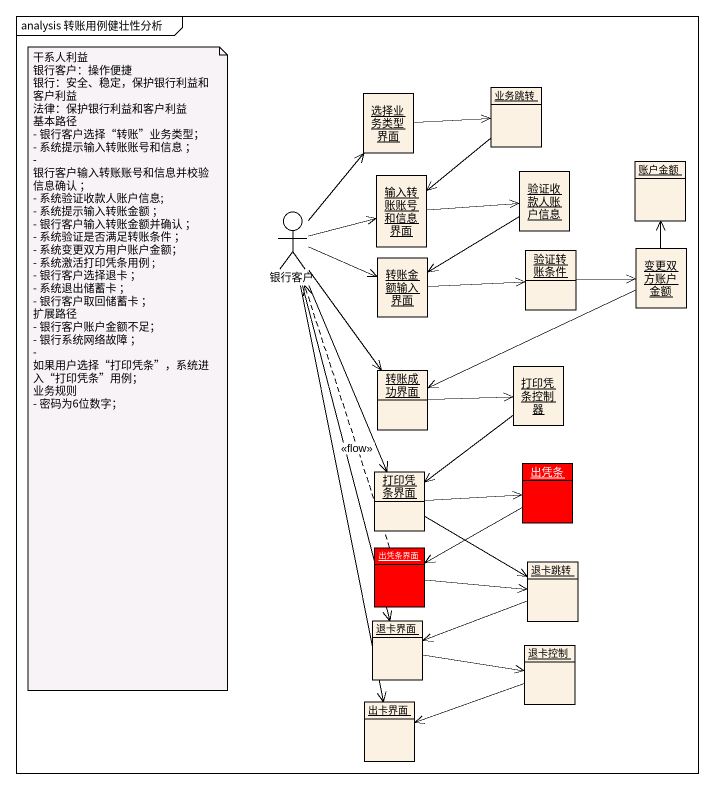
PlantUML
@startuml
mainframe analysis 转账用例健壮性分析
allowmixing
hide circle
hide empty members
object 选择业务类型界面
object 业务跳转
object 输入转账账号和信息界面
object 验证收款人账户信息
object 账户金额
actor 银行客户
object 转账金额输入界面
object 验证转账条件
object 变更双方账户金额
object 转账成功界面
object 打印凭条控制器
object 打印凭条界面
object 出凭条 #FF0000
object 出凭条界面 #FF0000
object 退卡跳转
object 退卡界面
object 退卡控制
object 出卡界面
选择业务类型界面 -right-> 业务跳转
业务跳转 --> 输入转账账号和信息界面
输入转账账号和信息界面 -right-> 验证收款人账户信息
验证收款人账户信息 --> 转账金额输入界面
银行客户 -up-> 选择业务类型界面
银行客户 -right-> 输入转账账号和信息界面
银行客户 -right-> 转账金额输入界面
银行客户 --> 转账成功界面
银行客户 --> 打印凭条界面
银行客户 --> 退卡界面
银行客户 --> 出卡界面
转账金额输入界面 -right-> 验证转账条件
验证转账条件 -right-> 变更双方账户金额
变更双方账户金额 -up-> 账户金额
变更双方账户金额 -left-> 转账成功界面
转账成功界面 -right-> 打印凭条控制器
打印凭条控制器 --> 打印凭条界面
打印凭条界面 -right-> 出凭条
打印凭条界面 -right-> 退卡跳转
出凭条 -left-> 出凭条界面
出凭条界面 .up.> 银行客户 : <<flow>>
出凭条界面 -right-> 退卡跳转
退卡跳转 -left-> 退卡界面
退卡界面 -right-> 退卡控制
退卡控制 -left-> 出卡界面
note as N1
  干系人利益
  银行客户：操作便捷
  银行：安全、稳定，保护银行利益和客户利益
  法律：保护银行利益和客户利益
  基本路径
  - 银行客户选择“转账”业务类型；
  - 系统提示输入转账账号和信息 ；
  - 银行客户输入转账账号和信息并校验信息确认 ；
  - 系统验证收款人账户信息;
  - 系统提示输入转账金额 ；
  - 银行客户输入转账金额并确认 ；
  - 系统验证是否满足转账条件 ；
  - 系统变更双方用户账户金额；
  - 系统激活打印凭条用例 ;
  - 银行客户选择退卡 ；
  - 系统退出储蓄卡 ；
  - 银行客户取回储蓄卡 ；
  扩展路径
  - 银行客户账户金额不足；
  - 银行系统网络故障 ；
  - 如果用户选择“打印凭条”，系统进入“打印凭条”用例；
  业务规则
  - 密码为6位数字；
end note
@enduml
